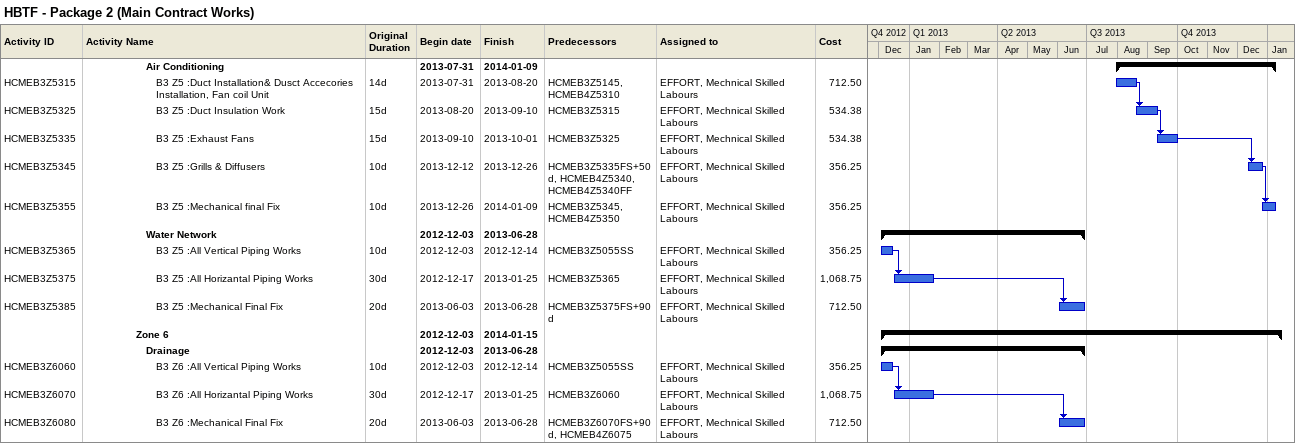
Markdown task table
HBTF - Package 2 (Main Contract Works)

| ID | Level | Task | Original duration | Start | Finish | Predecessors | Resources | Cost |
|---|---|---|---|---|---|---|---|---|
|  | 7 | **Air Conditioning** |  | 2013-07-31 | 2014-01-09 |  |  |  |
| HCMEB3Z5315 | 8 | B3 Z5 :Duct Installation& Dusct Accecories Installation, Fan coil Unit | 14d | 2013-07-31 | 2013-08-20 | HCMEB3Z5145, HCMEB4Z5310 | EFFORT, Mechnical Skilled Labours | 712.50 |
| HCMEB3Z5325 | 8 | B3 Z5 :Duct Insulation Work | 15d | 2013-08-20 | 2013-09-10 | HCMEB3Z5315 | EFFORT, Mechnical Skilled Labours | 534.38 |
| HCMEB3Z5335 | 8 | B3 Z5 :Exhaust Fans | 15d | 2013-09-10 | 2013-10-01 | HCMEB3Z5325 | EFFORT, Mechnical Skilled Labours | 534.38 |
| HCMEB3Z5345 | 8 | B3 Z5 :Grills & Diffusers | 10d | 2013-12-12 | 2013-12-26 | HCMEB3Z5335FS+50d, HCMEB4Z5340, HCMEB4Z5340FF | EFFORT, Mechnical Skilled Labours | 356.25 |
| HCMEB3Z5355 | 8 | B3 Z5 :Mechanical final Fix | 10d | 2013-12-26 | 2014-01-09 | HCMEB3Z5345, HCMEB4Z5350 | EFFORT, Mechnical Skilled Labours | 356.25 |
|  | 7 | **Water Network** |  | 2012-12-03 | 2013-06-28 |  |  |  |
| HCMEB3Z5365 | 8 | B3 Z5 :All Vertical Piping Works | 10d | 2012-12-03 | 2012-12-14 | HCMEB3Z5055SS | EFFORT, Mechnical Skilled Labours | 356.25 |
| HCMEB3Z5375 | 8 | B3 Z5 :All Horizantal Piping Works | 30d | 2012-12-17 | 2013-01-25 | HCMEB3Z5365 | EFFORT, Mechnical Skilled Labours | 1068.75 |
| HCMEB3Z5385 | 8 | B3 Z5 :Mechanical Final Fix | 20d | 2013-06-03 | 2013-06-28 | HCMEB3Z5375FS+90d | EFFORT, Mechnical Skilled Labours | 712.50 |
|  | 6 | **Zone 6** |  | 2012-12-03 | 2014-01-15 |  |  |  |
|  | 7 | **Drainage** |  | 2012-12-03 | 2013-06-28 |  |  |  |
| HCMEB3Z6060 | 8 | B3 Z6 :All Vertical Piping Works | 10d | 2012-12-03 | 2012-12-14 | HCMEB3Z5055SS | EFFORT, Mechnical Skilled Labours | 356.25 |
| HCMEB3Z6070 | 8 | B3 Z6 :All Horizantal Piping Works | 30d | 2012-12-17 | 2013-01-25 | HCMEB3Z6060 | EFFORT, Mechnical Skilled Labours | 1068.75 |
| HCMEB3Z6080 | 8 | B3 Z6 :Mechanical Final Fix | 20d | 2013-06-03 | 2013-06-28 | HCMEB3Z6070FS+90d, HCMEB4Z6075 | EFFORT, Mechnical Skilled Labours | 712.50 |
